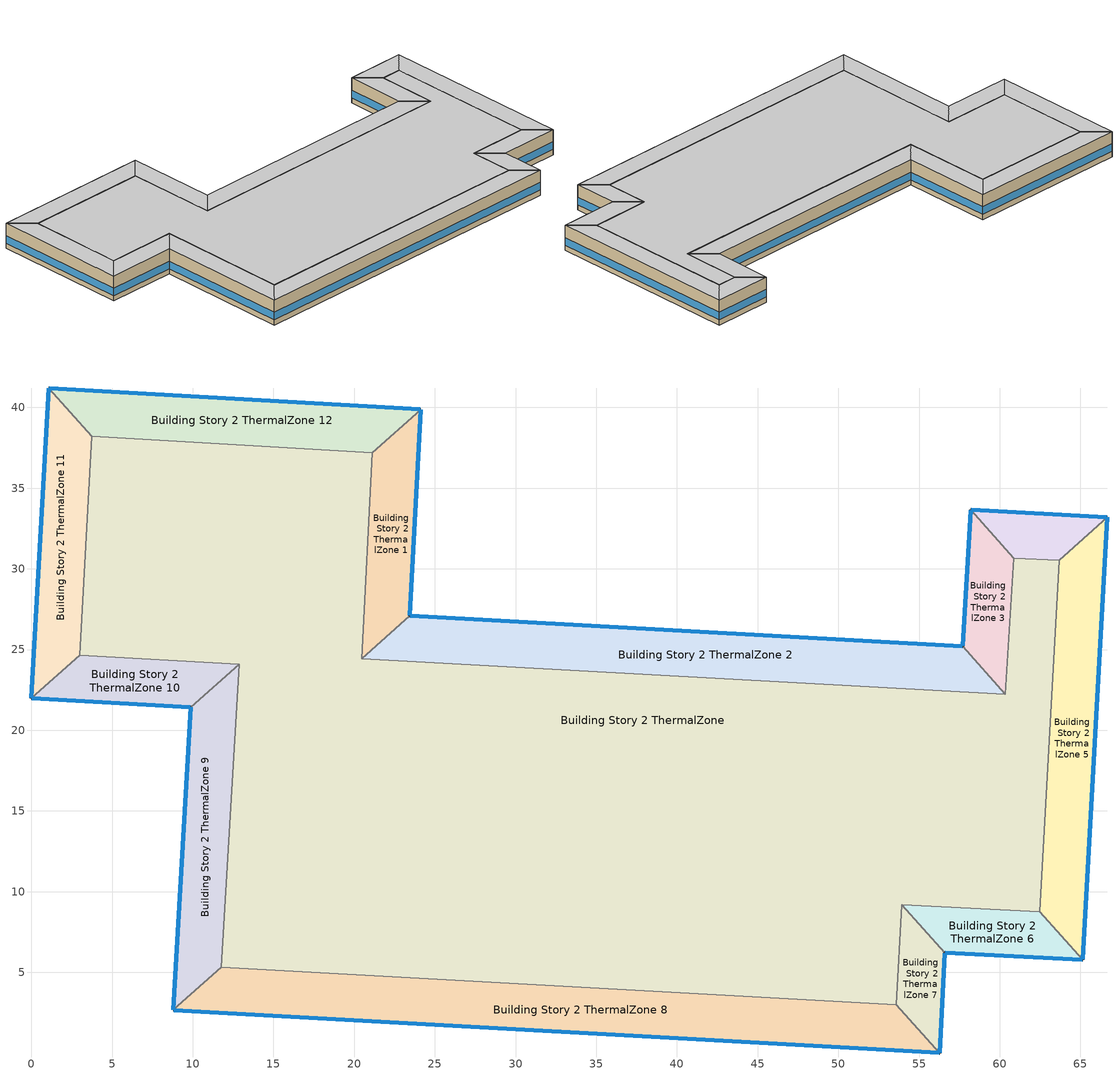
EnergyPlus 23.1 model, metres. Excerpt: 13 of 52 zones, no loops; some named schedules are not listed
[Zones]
Building Story 2 ThermalZone
 floor adiabatic (Typical Interior Ceiling): 21.14,37.2 20.47,24.43 60.35,22.23 60.86,30.67 63.68,30.53 62.47,8.75 53.93,9.19 53.6,2.98 11.78,5.33 12.87,24.1 2.98,24.65 3.75,38.22 z3.6
 wall adiabatic (Typical Interior Wall): 20.47,24.43 21.14,37.2 3.75,38.22 2.98,24.65 12.87,24.1 11.78,5.33 53.6,2.98 53.93,9.19 62.47,8.75 63.68,30.53 60.86,30.67 60.35,22.23 20.47,24.43 z3.6:7.2
 ceiling adiabatic (Typical Interior Ceiling): 3.75,38.22 2.98,24.65 12.87,24.1 11.78,5.33 53.6,2.98 53.93,9.19 62.47,8.75 63.68,30.53 60.86,30.67 60.35,22.23 20.47,24.43 21.14,37.2 z7.2
Building Story 2 ThermalZone 1
 floor adiabatic (Typical Interior Floor): 24.12,39.87 23.45,27.1 20.47,24.43 21.14,37.2 z3.6
 wall outside (Typical Insulated Steel Framed Exterior Wall R-12.99): 23.45,27.1 24.12,39.87 z3.6:7.2
 wall adiabatic (Typical Interior Wall): 24.12,39.87 21.14,37.2 20.47,24.43 23.45,27.1 z3.6:7.2
 window (U 0.55 SHGC 0.25): 23.45,27.12 24.11,39.85 z4.36:5.45
 ceiling adiabatic (Typical Interior Ceiling): 21.14,37.2 20.47,24.43 23.45,27.1 24.12,39.87 z7.2
Building Story 2 ThermalZone 10
 floor adiabatic (Typical Interior Floor): 9.88,21.43 0,21.99 2.98,24.65 12.87,24.1 z3.6
 wall outside (Typical Insulated Steel Framed Exterior Wall R-12.99): 0,21.99 9.88,21.43 z3.6:7.2
 wall adiabatic (Typical Interior Wall): 9.88,21.43 12.87,24.1 2.98,24.65 0,21.99 z3.6:7.2
 window (U 0.55 SHGC 0.25): 0.03,21.99 9.86,21.44 z4.36:5.45
 ceiling adiabatic (Typical Interior Ceiling): 12.87,24.1 2.98,24.65 0,21.99 9.88,21.43 z7.2
Building Story 2 ThermalZone 11
 floor adiabatic (Typical Interior Floor): 0,21.99 1.09,41.2 3.75,38.22 2.98,24.65 z3.6
 wall outside (Typical Insulated Steel Framed Exterior Wall R-12.99): 1.09,41.2 0,21.99 z3.6:7.2
 wall adiabatic (Typical Interior Wall): 0,21.99 2.98,24.65 3.75,38.22 1.09,41.2 z3.6:7.2
 window (U 0.55 SHGC 0.25): 1.09,41.18 0,22.02 z4.36:5.44
 ceiling adiabatic (Typical Interior Ceiling): 2.98,24.65 3.75,38.22 1.09,41.2 0,21.99 z7.2
Building Story 2 ThermalZone 12
 floor adiabatic (Typical Interior Floor): 1.09,41.2 24.12,39.87 21.14,37.2 3.75,38.22 z3.6
 wall outside (Typical Insulated Steel Framed Exterior Wall R-12.99): 24.12,39.87 1.09,41.2 z3.6:7.2
 wall adiabatic (Typical Interior Wall): 1.09,41.2 3.75,38.22 21.14,37.2 24.12,39.87 z3.6:7.2
 window (U 0.55 SHGC 0.25): 24.09,39.87 1.11,41.2 z4.36:5.44
 ceiling adiabatic (Typical Interior Ceiling): 3.75,38.22 21.14,37.2 24.12,39.87 1.09,41.2 z7.2
Building Story 2 ThermalZone 2
 floor adiabatic (Typical Interior Floor): 23.45,27.1 57.69,25.21 60.35,22.23 20.47,24.43 z3.6
 wall outside (Typical Insulated Steel Framed Exterior Wall R-12.99): 57.69,25.21 23.45,27.1 z3.6:7.2
 wall adiabatic (Typical Interior Wall): 23.45,27.1 20.47,24.43 60.35,22.23 57.69,25.21 z3.6:7.2
 window (U 0.55 SHGC 0.25): 57.67,25.21 23.47,27.1 z4.36:5.44
 ceiling adiabatic (Typical Interior Ceiling): 20.47,24.43 60.35,22.23 57.69,25.21 23.45,27.1 z7.2
Building Story 2 ThermalZone 3
 floor adiabatic (Typical Interior Floor): 57.69,25.21 58.19,33.65 60.86,30.67 60.35,22.23 z3.6
 wall outside (Typical Insulated Steel Framed Exterior Wall R-12.99): 58.19,33.65 57.69,25.21 z3.6:7.2
 wall adiabatic (Typical Interior Wall): 57.69,25.21 60.35,22.23 60.86,30.67 58.19,33.65 z3.6:7.2
 window (U 0.55 SHGC 0.25): 58.19,33.63 57.69,25.24 z4.36:5.45
 ceiling adiabatic (Typical Interior Ceiling): 60.35,22.23 60.86,30.67 58.19,33.65 57.69,25.21 z7.2
Building Story 2 ThermalZone 4
 floor adiabatic (Typical Interior Floor): 58.19,33.65 66.65,33.21 63.68,30.53 60.86,30.67 z3.6
 wall outside (Typical Insulated Steel Framed Exterior Wall R-12.99): 66.65,33.21 58.19,33.65 z3.6:7.2
 wall adiabatic (Typical Interior Wall): 58.19,33.65 60.86,30.67 63.68,30.53 66.65,33.21 z3.6:7.2
 window (U 0.55 SHGC 0.25): 66.63,33.21 58.22,33.65 z4.36:5.45
 ceiling adiabatic (Typical Interior Ceiling): 60.86,30.67 63.68,30.53 66.65,33.21 58.19,33.65 z7.2
Building Story 2 ThermalZone 5
 floor adiabatic (Typical Interior Floor): 66.65,33.21 65.14,5.78 62.47,8.75 63.68,30.53 z3.6
 wall outside (Typical Insulated Steel Framed Exterior Wall R-12.99): 65.14,5.78 66.65,33.21 z3.6:7.2
 wall adiabatic (Typical Interior Wall): 66.65,33.21 63.68,30.53 62.47,8.75 65.14,5.78 z3.6:7.2
 window (U 0.55 SHGC 0.25): 65.15,5.8 66.65,33.18 z4.36:5.44
 ceiling adiabatic (Typical Interior Ceiling): 63.68,30.53 62.47,8.75 65.14,5.78 66.65,33.21 z7.2
Building Story 2 ThermalZone 6
 floor adiabatic (Typical Interior Floor): 65.14,5.78 56.6,6.22 53.93,9.19 62.47,8.75 z3.6
 wall outside (Typical Insulated Steel Framed Exterior Wall R-12.99): 56.6,6.22 65.14,5.78 z3.6:7.2
 wall adiabatic (Typical Interior Wall): 65.14,5.78 62.47,8.75 53.93,9.19 56.6,6.22 z3.6:7.2
 window (U 0.55 SHGC 0.25): 56.63,6.22 65.12,5.78 z4.36:5.45
 ceiling adiabatic (Typical Interior Ceiling): 62.47,8.75 53.93,9.19 56.6,6.22 65.14,5.78 z7.2
Building Story 2 ThermalZone 7
 floor adiabatic (Typical Interior Floor): 56.6,6.22 56.27,0 53.6,2.98 53.93,9.19 z3.6
 wall outside (Typical Insulated Steel Framed Exterior Wall R-12.99): 56.27,0 56.6,6.22 z3.6:7.2
 wall adiabatic (Typical Interior Wall): 56.6,6.22 53.93,9.19 53.6,2.98 56.27,0 z3.6:7.2
 window (U 0.55 SHGC 0.25): 56.27,0.03 56.6,6.19 z4.36:5.45
 ceiling adiabatic (Typical Interior Ceiling): 53.93,9.19 53.6,2.98 56.27,0 56.6,6.22 z7.2
Building Story 2 ThermalZone 8
 floor adiabatic (Typical Interior Floor): 56.27,0 8.79,2.67 11.78,5.33 53.6,2.98 z3.6
 wall outside (Typical Insulated Steel Framed Exterior Wall R-12.99): 8.79,2.67 56.27,0 z3.6:7.2
 wall adiabatic (Typical Interior Wall): 56.27,0 53.6,2.98 11.78,5.33 8.79,2.67 z3.6:7.2
 window (U 0.55 SHGC 0.25): 8.82,2.66 56.24,0 z4.36:5.44
 ceiling adiabatic (Typical Interior Ceiling): 53.6,2.98 11.78,5.33 8.79,2.67 56.27,0 z7.2
Building Story 2 ThermalZone 9
 floor adiabatic (Typical Interior Floor): 8.79,2.67 9.88,21.43 12.87,24.1 11.78,5.33 z3.6
 wall outside (Typical Insulated Steel Framed Exterior Wall R-12.99): 9.88,21.43 8.79,2.67 z3.6:7.2
 wall adiabatic (Typical Interior Wall): 8.79,2.67 11.78,5.33 12.87,24.1 9.88,21.43 z3.6:7.2
 window (U 0.55 SHGC 0.25): 9.88,21.41 8.79,2.69 z4.36:5.44
 ceiling adiabatic (Typical Interior Ceiling): 11.78,5.33 12.87,24.1 9.88,21.43 8.79,2.67 z7.2
[Building]
bld_9: Terrain=City
[Site:Location]
Jack Northrop Fld H_CA_USA: Latitude {deg}=41.3151; Longitude {deg}=-105.581; Time Zone {hr}=-8; Elevation {m}=21
[Site:GroundTemperature:FCfactorMethod]
18.8, 14.3, 13.6, 13.2, 13.3, 12.6, 15.3, 15.6, 17.7, 19.4, 19.7, 18.5
[Site:WaterMainsTemperature]
Calculation Method=Correlation; Annual Average Outdoor Air Temperature {C}=8.96667; Maximum Difference In Monthly Average Outdoor Air Temperatures {deltaC}=26.2
[SizingPeriod:DesignDay] Day of Month=21; Dry-Bulb Temperature Range Modifier Type=DefaultMultipliers; Humidity Condition Type=Wetbulb; Barometric Pressure {Pa}=98769; Rain Indicator=No; Snow Indicator=No; Daylight Saving Time Indicator=No; Begin Environment Reset Mode=FullResetAtBeginEnvironment
Name | Month | Day Type | Maximum Dry-Bulb Temperature {C} | Daily Dry-Bulb Temperature Range {deltaC} | Wetbulb or DewPoint at Maximum Dry-Bulb {C} | Wind Speed {m/s} | Wind Direction {deg} | Solar Model Indicator | ASHRAE Clear Sky Optical Depth for Beam Irradiance (taub) | ASHRAE Clear Sky Optical Depth for Diffuse Irradiance (taud) | Sky Clearness
Buffalo Niagara Intl Ap Ann Clg .4% Condns DB=>MWB 1 | 7 | SummerDesignDay | 30.3 | 9.3 | 21.8 | 5.7 | 240 | ASHRAETau | 0.462 | 2.001
Buffalo Niagara Intl Ap Ann Clg .4% Condns WB=>MDB 1 | 7 | SummerDesignDay | 27.8 | 9.3 | 23.8 | 5.7 | 240 | ASHRAETau | 0.462 | 2.001
Buffalo Niagara Intl Ap Ann Htg 99.6% Condns DB 1 | 1 | WinterDesignDay | -16.3 | 0 | -16.3 | 5.1 | 270 | ASHRAEClearSky |  |  | 0
[Material] Thermal Absorptance=0.9; Solar Absorptance=0.7
Name | Roughness | Thickness {m} | Conductivity {W/m-K} | Density {kg/m3} | Specific Heat {J/kg-K} | Visible Absorptance
100mm Normalweight concrete floor | MediumRough | 0.1016 | 2.31045 | 2322 | 832.557 | 0.7
25mm Stucco | Smooth | 0.0254 | 0.72 | 1856 | 840 | 0.7
5/8 in. Gypsum Board | MediumSmooth | 0.0159 | 0.16 | 800 | 1090 | 0.7
G01 13mm gypsum board | Smooth | 0.0127 | 0.160031 | 800.001 | 1090.73 | 0.5
Std Wood 6inch 1; Std Wood 6inch 2 | MediumSmooth | 0.15 | 0.12 | 540 | 1210 | 0.7
[Material:NoMass] Roughness=Smooth; Thermal Absorptance=0.9; Solar Absorptance=0.7
Name | Thermal Resistance {m2-K/W} | Visible Absorptance
CP02 CARPET PAD | 0.21648 | 0.8
Typical Insulation R-10.81 | 1.90342 | 0.7
[WindowMaterial:Gas]
Gap_1_W_0_0032: Gas Type=Air; Thickness {m}=0.0032
[WindowMaterial:Glazing] Optical Data Type=SpectralAverage; Infrared Transmittance at Normal Incidence=0; Back Side Infrared Hemispherical Emissivity=0.84; Conductivity {W/m-K}=1; Dirt Correction Factor for Solar and Visible Transmittance=1; Solar Diffusing=No
Name | Thickness {m} | Solar Transmittance at Normal Incidence | Front Side Solar Reflectance at Normal Incidence | Back Side Solar Reflectance at Normal Incidence | Visible Transmittance at Normal Incidence | Front Side Visible Reflectance at Normal Incidence | Back Side Visible Reflectance at Normal Incidence | Front Side Infrared Hemispherical Emissivity
Glass_2022F_LayerAvg | 0.0039 | 0.355897 | 0.394095 | 0.265645 | 0.677694 | 0.042734 | 0.05547 | 0.046
Glass_2175_LayerAvg | 0.0086 | 0.167758 | 0.217606 | 0.437978 | 0.416044 | 0.078729 | 0.10654 | 0.84
[Construction]
InteriorFurnishings 1: Std Wood 6inch 1
InteriorFurnishings 2: Std Wood 6inch 2
Typical Insulated Steel Framed Exterior Wall R-12.99: 25mm Stucco, 5/8 in. Gypsum Board, Typical Insulation R-10.81, 5/8 in. Gypsum Board
Typical Interior Ceiling: CP02 CARPET PAD, 100mm Normalweight concrete floor
Typical Interior Floor: 100mm Normalweight concrete floor, CP02 CARPET PAD
Typical Interior Wall: G01 13mm gypsum board, G01 13mm gypsum board
U 0.55 SHGC 0.25: Glass_2175_LayerAvg, Gap_1_W_0_0032, Glass_2022F_LayerAvg
[Zone] Multiplier=1; Part of Total Floor Area=Yes
Building Story 2 ThermalZone; Building Story 2 ThermalZone 1; Building Story 2 ThermalZone 10; Building Story 2 ThermalZone 11; Building Story 2 ThermalZone 12; Building Story 2 ThermalZone 2; Building Story 2 ThermalZone 3; Building Story 2 ThermalZone 4; Building Story 2 ThermalZone 5; Building Story 2 ThermalZone 6; Building Story 2 ThermalZone 7; Building Story 2 ThermalZone 8; Building Story 2 ThermalZone 9
[Space] Space Type=Story Mid Blended Space Type
Name | Zone
Building Story 2 Space | Building Story 2 ThermalZone
Building Story 2 Space 1 | Building Story 2 ThermalZone 1
Building Story 2 Space 10 | Building Story 2 ThermalZone 10
Building Story 2 Space 11 | Building Story 2 ThermalZone 11
Building Story 2 Space 12 | Building Story 2 ThermalZone 12
Building Story 2 Space 2 | Building Story 2 ThermalZone 2
Building Story 2 Space 3 | Building Story 2 ThermalZone 3
Building Story 2 Space 4 | Building Story 2 ThermalZone 4
Building Story 2 Space 5 | Building Story 2 ThermalZone 5
Building Story 2 Space 6 | Building Story 2 ThermalZone 6
Building Story 2 Space 7 | Building Story 2 ThermalZone 7
Building Story 2 Space 8 | Building Story 2 ThermalZone 8
Building Story 2 Space 9 | Building Story 2 ThermalZone 9
[SpaceList]
Story Mid Blended Space Type: Building Story 2 Space, Building Story 2 Space 1, Building Story 2 Space 2, Building Story 2 Space 3, Building Story 2 Space 5, Building Story 2 Space 9, Building Story 2 Space 4, Building Story 2 Space 6, Building Story 2 Space 10, Building Story 2 Space 11, Building Story 2 Space 12, Building Story 2 Space 8, Building Story 2 Space 7
[InternalMass]
Name | Construction | Zone or ZoneList | Space or SpaceList | Surface Area {m2}
Building Story 2 Space SecondarySchool Classroom A  - Story Mid Mass; Building Story 2 Space SecondarySchool Classroom C  - Story Mid Mass | InteriorFurnishings 1 | Building Story 2 ThermalZone | Building Story 2 Space | 497.648
Building Story 2 Space 1 SecondarySchool Classroom A  - Story Mid Mass; Building Story 2 Space 1 SecondarySchool Classroom C  - Story Mid Mass | InteriorFurnishings 1 | Building Story 2 ThermalZone 1 | Building Story 2 Space 1 | 15.1865
Building Story 2 Space 2 SecondarySchool Classroom A  - Story Mid Mass; Building Story 2 Space 2 SecondarySchool Classroom C  - Story Mid Mass | InteriorFurnishings 1 | Building Story 2 ThermalZone 2 | Building Story 2 Space 2 | 44.055
Building Story 2 Space 3 SecondarySchool Classroom A  - Story Mid Mass; Building Story 2 Space 3 SecondarySchool Classroom C  - Story Mid Mass | InteriorFurnishings 1 | Building Story 2 ThermalZone 3 | Building Story 2 Space 3 | 10.0497
Building Story 2 Space 5 SecondarySchool Classroom A  - Story Mid Mass; Building Story 2 Space 5 SecondarySchool Classroom C  - Story Mid Mass | InteriorFurnishings 1 | Building Story 2 ThermalZone 5 | Building Story 2 Space 5 | 29.2001
Building Story 2 Space 9 SecondarySchool Classroom A  - Story Mid Mass; Building Story 2 Space 9 SecondarySchool Classroom C  - Story Mid Mass | InteriorFurnishings 1 | Building Story 2 ThermalZone 9 | Building Story 2 Space 9 | 22.2522
Building Story 2 Space 4 SecondarySchool Classroom A  - Story Mid Mass; Building Story 2 Space 4 SecondarySchool Classroom C  - Story Mid Mass | InteriorFurnishings 1 | Building Story 2 ThermalZone 4 | Building Story 2 Space 4 | 6.69326
Building Story 2 Space 6 SecondarySchool Classroom A  - Story Mid Mass; Building Story 2 Space 6 SecondarySchool Classroom C  - Story Mid Mass | InteriorFurnishings 1 | Building Story 2 ThermalZone 6 | Building Story 2 Space 6 | 10.1455
Building Story 2 Space 10 SecondarySchool Classroom A  - Story Mid Mass; Building Story 2 Space 10 SecondarySchool Classroom C  - Story Mid Mass | InteriorFurnishings 1 | Building Story 2 ThermalZone 10 | Building Story 2 Space 10 | 11.7193
Building Story 2 Space 11 SecondarySchool Classroom A  - Story Mid Mass; Building Story 2 Space 11 SecondarySchool Classroom C  - Story Mid Mass | InteriorFurnishings 1 | Building Story 2 ThermalZone 11 | Building Story 2 Space 11 | 19.4378
Building Story 2 Space 12 SecondarySchool Classroom A  - Story Mid Mass; Building Story 2 Space 12 SecondarySchool Classroom C  - Story Mid Mass | InteriorFurnishings 1 | Building Story 2 ThermalZone 12 | Building Story 2 Space 12 | 24.0023
Building Story 2 Space 8 SecondarySchool Classroom A  - Story Mid Mass; Building Story 2 Space 8 SecondarySchool Classroom C  - Story Mid Mass | InteriorFurnishings 1 | Building Story 2 ThermalZone 8 | Building Story 2 Space 8 | 52.9238
Building Story 2 Space 7 SecondarySchool Classroom A  - Story Mid Mass; Building Story 2 Space 7 SecondarySchool Classroom C  - Story Mid Mass | InteriorFurnishings 1 | Building Story 2 ThermalZone 7 | Building Story 2 Space 7 | 7.37083
Building Story 2 Space SecondarySchool Classroom A end_a - Story Mid Mass; Building Story 2 Space SecondarySchool Classroom C end_a - Story Mid Mass | InteriorFurnishings 1 | Building Story 2 ThermalZone | Building Story 2 Space | 61.4463
Building Story 2 Space 1 SecondarySchool Classroom A end_a - Story Mid Mass; Building Story 2 Space 1 SecondarySchool Classroom C end_a - Story Mid Mass | InteriorFurnishings 1 | Building Story 2 ThermalZone 1 | Building Story 2 Space 1 | 1.87513
Building Story 2 Space 2 SecondarySchool Classroom A end_a - Story Mid Mass; Building Story 2 Space 2 SecondarySchool Classroom C end_a - Story Mid Mass | InteriorFurnishings 1 | Building Story 2 ThermalZone 2 | Building Story 2 Space 2 | 5.43962
Building Story 2 Space 3 SecondarySchool Classroom A end_a - Story Mid Mass; Building Story 2 Space 3 SecondarySchool Classroom C end_a - Story Mid Mass | InteriorFurnishings 1 | Building Story 2 ThermalZone 3 | Building Story 2 Space 3 | 1.24087
Building Story 2 Space 5 SecondarySchool Classroom A end_a - Story Mid Mass; Building Story 2 Space 5 SecondarySchool Classroom C end_a - Story Mid Mass | InteriorFurnishings 1 | Building Story 2 ThermalZone 5 | Building Story 2 Space 5 | 3.60543
Building Story 2 Space 9 SecondarySchool Classroom A end_a - Story Mid Mass; Building Story 2 Space 9 SecondarySchool Classroom C end_a - Story Mid Mass | InteriorFurnishings 1 | Building Story 2 ThermalZone 9 | Building Story 2 Space 9 | 2.74756
Building Story 2 Space 4 SecondarySchool Classroom A end_a - Story Mid Mass; Building Story 2 Space 4 SecondarySchool Classroom C end_a - Story Mid Mass | InteriorFurnishings 1 | Building Story 2 ThermalZone 4 | Building Story 2 Space 4 | 0.82644
Building Story 2 Space 6 SecondarySchool Classroom A end_a - Story Mid Mass; Building Story 2 Space 6 SecondarySchool Classroom C end_a - Story Mid Mass | InteriorFurnishings 1 | Building Story 2 ThermalZone 6 | Building Story 2 Space 6 | 1.25271
Building Story 2 Space 10 SecondarySchool Classroom A end_a - Story Mid Mass; Building Story 2 Space 10 SecondarySchool Classroom C end_a - Story Mid Mass | InteriorFurnishings 1 | Building Story 2 ThermalZone 10 | Building Story 2 Space 10 | 1.44702
Building Story 2 Space 11 SecondarySchool Classroom A end_a - Story Mid Mass; Building Story 2 Space 11 SecondarySchool Classroom C end_a - Story Mid Mass | InteriorFurnishings 1 | Building Story 2 ThermalZone 11 | Building Story 2 Space 11 | 2.40005
Building Story 2 Space 12 SecondarySchool Classroom A end_a - Story Mid Mass; Building Story 2 Space 12 SecondarySchool Classroom C end_a - Story Mid Mass | InteriorFurnishings 1 | Building Story 2 ThermalZone 12 | Building Story 2 Space 12 | 2.96365
Building Story 2 Space 8 SecondarySchool Classroom A end_a - Story Mid Mass; Building Story 2 Space 8 SecondarySchool Classroom C end_a - Story Mid Mass | InteriorFurnishings 1 | Building Story 2 ThermalZone 8 | Building Story 2 Space 8 | 6.53469
Building Story 2 Space 7 SecondarySchool Classroom A end_a - Story Mid Mass; Building Story 2 Space 7 SecondarySchool Classroom C end_a - Story Mid Mass | InteriorFurnishings 1 | Building Story 2 ThermalZone 7 | Building Story 2 Space 7 | 0.910102
Building Story 2 Space SecondarySchool Corridor B  - Story Mid Mass | InteriorFurnishings 1 | Building Story 2 ThermalZone | Building Story 2 Space | 701.714
Building Story 2 Space 1 SecondarySchool Corridor B  - Story Mid Mass | InteriorFurnishings 1 | Building Story 2 ThermalZone 1 | Building Story 2 Space 1 | 21.4139
Building Story 2 Space 2 SecondarySchool Corridor B  - Story Mid Mass | InteriorFurnishings 1 | Building Story 2 ThermalZone 2 | Building Story 2 Space 2 | 62.1203
Building Story 2 Space 3 SecondarySchool Corridor B  - Story Mid Mass | InteriorFurnishings 1 | Building Story 2 ThermalZone 3 | Building Story 2 Space 3 | 14.1707
Building Story 2 Space 5 SecondarySchool Corridor B  - Story Mid Mass | InteriorFurnishings 1 | Building Story 2 ThermalZone 5 | Building Story 2 Space 5 | 41.1739
Building Story 2 Space 9 SecondarySchool Corridor B  - Story Mid Mass | InteriorFurnishings 1 | Building Story 2 ThermalZone 9 | Building Story 2 Space 9 | 31.377
Building Story 2 Space 4 SecondarySchool Corridor B  - Story Mid Mass | InteriorFurnishings 1 | Building Story 2 ThermalZone 4 | Building Story 2 Space 4 | 9.43791
Building Story 2 Space 6 SecondarySchool Corridor B  - Story Mid Mass | InteriorFurnishings 1 | Building Story 2 ThermalZone 6 | Building Story 2 Space 6 | 14.3058
Building Story 2 Space 10 SecondarySchool Corridor B  - Story Mid Mass | InteriorFurnishings 1 | Building Story 2 ThermalZone 10 | Building Story 2 Space 10 | 16.5249
Building Story 2 Space 11 SecondarySchool Corridor B  - Story Mid Mass | InteriorFurnishings 1 | Building Story 2 ThermalZone 11 | Building Story 2 Space 11 | 27.4084
Building Story 2 Space 12 SecondarySchool Corridor B  - Story Mid Mass | InteriorFurnishings 1 | Building Story 2 ThermalZone 12 | Building Story 2 Space 12 | 33.8448
Building Story 2 Space 8 SecondarySchool Corridor B  - Story Mid Mass | InteriorFurnishings 1 | Building Story 2 ThermalZone 8 | Building Story 2 Space 8 | 74.6259
Building Story 2 Space 7 SecondarySchool Corridor B  - Story Mid Mass | InteriorFurnishings 1 | Building Story 2 ThermalZone 7 | Building Story 2 Space 7 | 10.3933
Building Story 2 Space SecondarySchool Corridor B end_a - Story Mid Mass | InteriorFurnishings 1 | Building Story 2 ThermalZone | Building Story 2 Space | 86.6431
Building Story 2 Space 1 SecondarySchool Corridor B end_a - Story Mid Mass | InteriorFurnishings 1 | Building Story 2 ThermalZone 1 | Building Story 2 Space 1 | 2.64405
Building Story 2 Space 2 SecondarySchool Corridor B end_a - Story Mid Mass | InteriorFurnishings 1 | Building Story 2 ThermalZone 2 | Building Story 2 Space 2 | 7.67021
Building Story 2 Space 3 SecondarySchool Corridor B end_a - Story Mid Mass | InteriorFurnishings 1 | Building Story 2 ThermalZone 3 | Building Story 2 Space 3 | 1.74971
Building Story 2 Space 5 SecondarySchool Corridor B end_a - Story Mid Mass | InteriorFurnishings 1 | Building Story 2 ThermalZone 5 | Building Story 2 Space 5 | 5.08389
Building Story 2 Space 9 SecondarySchool Corridor B end_a - Story Mid Mass | InteriorFurnishings 1 | Building Story 2 ThermalZone 9 | Building Story 2 Space 9 | 3.87423
Building Story 2 Space 4 SecondarySchool Corridor B end_a - Story Mid Mass | InteriorFurnishings 1 | Building Story 2 ThermalZone 4 | Building Story 2 Space 4 | 1.16533
Building Story 2 Space 6 SecondarySchool Corridor B end_a - Story Mid Mass | InteriorFurnishings 1 | Building Story 2 ThermalZone 6 | Building Story 2 Space 6 | 1.76639
Building Story 2 Space 10 SecondarySchool Corridor B end_a - Story Mid Mass | InteriorFurnishings 1 | Building Story 2 ThermalZone 10 | Building Story 2 Space 10 | 2.04039
Building Story 2 Space 11 SecondarySchool Corridor B end_a - Story Mid Mass | InteriorFurnishings 1 | Building Story 2 ThermalZone 11 | Building Story 2 Space 11 | 3.38422
Building Story 2 Space 12 SecondarySchool Corridor B end_a - Story Mid Mass | InteriorFurnishings 1 | Building Story 2 ThermalZone 12 | Building Story 2 Space 12 | 4.17894
Building Story 2 Space 8 SecondarySchool Corridor B end_a - Story Mid Mass | InteriorFurnishings 1 | Building Story 2 ThermalZone 8 | Building Story 2 Space 8 | 9.21432
Building Story 2 Space 7 SecondarySchool Corridor B end_a - Story Mid Mass | InteriorFurnishings 1 | Building Story 2 ThermalZone 7 | Building Story 2 Space 7 | 1.2833
Building Story 2 Space SecondarySchool Gym A  - Story Mid Mass; Building Story 2 Space SecondarySchool Gym C  - Story Mid Mass | InteriorFurnishings 1 | Building Story 2 ThermalZone | Building Story 2 Space | 34.417
Building Story 2 Space 1 SecondarySchool Gym A  - Story Mid Mass; Building Story 2 Space 1 SecondarySchool Gym C  - Story Mid Mass | InteriorFurnishings 1 | Building Story 2 ThermalZone 1 | Building Story 2 Space 1 | 1.05029
Building Story 2 Space 2 SecondarySchool Gym A  - Story Mid Mass; Building Story 2 Space 2 SecondarySchool Gym C  - Story Mid Mass | InteriorFurnishings 1 | Building Story 2 ThermalZone 2 | Building Story 2 Space 2 | 3.04681
Building Story 2 Space 3 SecondarySchool Gym A  - Story Mid Mass; Building Story 2 Space 3 SecondarySchool Gym C  - Story Mid Mass | InteriorFurnishings 1 | Building Story 2 ThermalZone 3 | Building Story 2 Space 3 | 0.69503
Building Story 2 Space 5 SecondarySchool Gym A  - Story Mid Mass; Building Story 2 Space 5 SecondarySchool Gym C  - Story Mid Mass | InteriorFurnishings 1 | Building Story 2 ThermalZone 5 | Building Story 2 Space 5 | 2.01946
Building Story 2 Space 9 SecondarySchool Gym A  - Story Mid Mass; Building Story 2 Space 9 SecondarySchool Gym C  - Story Mid Mass | InteriorFurnishings 1 | Building Story 2 ThermalZone 9 | Building Story 2 Space 9 | 1.53895
Building Story 2 Space 4 SecondarySchool Gym A  - Story Mid Mass; Building Story 2 Space 4 SecondarySchool Gym C  - Story Mid Mass | InteriorFurnishings 1 | Building Story 2 ThermalZone 4 | Building Story 2 Space 4 | 0.462901
Building Story 2 Space 6 SecondarySchool Gym A  - Story Mid Mass; Building Story 2 Space 6 SecondarySchool Gym C  - Story Mid Mass | InteriorFurnishings 1 | Building Story 2 ThermalZone 6 | Building Story 2 Space 6 | 0.701659
Building Story 2 Space 10 SecondarySchool Gym A  - Story Mid Mass; Building Story 2 Space 10 SecondarySchool Gym C  - Story Mid Mass | InteriorFurnishings 1 | Building Story 2 ThermalZone 10 | Building Story 2 Space 10 | 0.810496
Building Story 2 Space 11 SecondarySchool Gym A  - Story Mid Mass; Building Story 2 Space 11 SecondarySchool Gym C  - Story Mid Mass | InteriorFurnishings 1 | Building Story 2 ThermalZone 11 | Building Story 2 Space 11 | 1.3443
Building Story 2 Space 12 SecondarySchool Gym A  - Story Mid Mass; Building Story 2 Space 12 SecondarySchool Gym C  - Story Mid Mass | InteriorFurnishings 1 | Building Story 2 ThermalZone 12 | Building Story 2 Space 12 | 1.65999
Building Story 2 Space 8 SecondarySchool Gym A  - Story Mid Mass; Building Story 2 Space 8 SecondarySchool Gym C  - Story Mid Mass | InteriorFurnishings 1 | Building Story 2 ThermalZone 8 | Building Story 2 Space 8 | 3.66018
Building Story 2 Space 7 SecondarySchool Gym A  - Story Mid Mass; Building Story 2 Space 7 SecondarySchool Gym C  - Story Mid Mass | InteriorFurnishings 1 | Building Story 2 ThermalZone 7 | Building Story 2 Space 7 | 0.509762
Building Story 2 Space SecondarySchool Gym A end_b - Story Mid Mass; Building Story 2 Space SecondarySchool Gym C end_b - Story Mid Mass | InteriorFurnishings 1 | Building Story 2 ThermalZone | Building Story 2 Space | 27.7145
Building Story 2 Space 1 SecondarySchool Gym A end_b - Story Mid Mass; Building Story 2 Space 1 SecondarySchool Gym C end_b - Story Mid Mass | InteriorFurnishings 1 | Building Story 2 ThermalZone 1 | Building Story 2 Space 1 | 0.845751
Building Story 2 Space 2 SecondarySchool Gym A end_b - Story Mid Mass; Building Story 2 Space 2 SecondarySchool Gym C end_b - Story Mid Mass | InteriorFurnishings 1 | Building Story 2 ThermalZone 2 | Building Story 2 Space 2 | 2.45347
Building Story 2 Space 3 SecondarySchool Gym A end_b - Story Mid Mass; Building Story 2 Space 3 SecondarySchool Gym C end_b - Story Mid Mass | InteriorFurnishings 1 | Building Story 2 ThermalZone 3 | Building Story 2 Space 3 | 0.559679
Building Story 2 Space 5 SecondarySchool Gym A end_b - Story Mid Mass; Building Story 2 Space 5 SecondarySchool Gym C end_b - Story Mid Mass | InteriorFurnishings 1 | Building Story 2 ThermalZone 5 | Building Story 2 Space 5 | 1.62618
Building Story 2 Space 9 SecondarySchool Gym A end_b - Story Mid Mass; Building Story 2 Space 9 SecondarySchool Gym C end_b - Story Mid Mass | InteriorFurnishings 1 | Building Story 2 ThermalZone 9 | Building Story 2 Space 9 | 1.23925
Building Story 2 Space 4 SecondarySchool Gym A end_b - Story Mid Mass; Building Story 2 Space 4 SecondarySchool Gym C end_b - Story Mid Mass | InteriorFurnishings 1 | Building Story 2 ThermalZone 4 | Building Story 2 Space 4 | 0.372755
Building Story 2 Space 6 SecondarySchool Gym A end_b - Story Mid Mass; Building Story 2 Space 6 SecondarySchool Gym C end_b - Story Mid Mass | InteriorFurnishings 1 | Building Story 2 ThermalZone 6 | Building Story 2 Space 6 | 0.565016
Building Story 2 Space 10 SecondarySchool Gym A end_b - Story Mid Mass; Building Story 2 Space 10 SecondarySchool Gym C end_b - Story Mid Mass | InteriorFurnishings 1 | Building Story 2 ThermalZone 10 | Building Story 2 Space 10 | 0.652659
Building Story 2 Space 11 SecondarySchool Gym A end_b - Story Mid Mass; Building Story 2 Space 11 SecondarySchool Gym C end_b - Story Mid Mass | InteriorFurnishings 1 | Building Story 2 ThermalZone 11 | Building Story 2 Space 11 | 1.08251
Building Story 2 Space 12 SecondarySchool Gym A end_b - Story Mid Mass; Building Story 2 Space 12 SecondarySchool Gym C end_b - Story Mid Mass | InteriorFurnishings 1 | Building Story 2 ThermalZone 12 | Building Story 2 Space 12 | 1.33672
Building Story 2 Space 8 SecondarySchool Gym A end_b - Story Mid Mass; Building Story 2 Space 8 SecondarySchool Gym C end_b - Story Mid Mass | InteriorFurnishings 1 | Building Story 2 ThermalZone 8 | Building Story 2 Space 8 | 2.94738
Building Story 2 Space 7 SecondarySchool Gym A end_b - Story Mid Mass; Building Story 2 Space 7 SecondarySchool Gym C end_b - Story Mid Mass | InteriorFurnishings 1 | Building Story 2 ThermalZone 7 | Building Story 2 Space 7 | 0.410489
Building Story 2 Space SecondarySchool Gym B  - Story Mid Mass | InteriorFurnishings 1 | Building Story 2 ThermalZone | Building Story 2 Space | 191.376
Building Story 2 Space 1 SecondarySchool Gym B  - Story Mid Mass | InteriorFurnishings 1 | Building Story 2 ThermalZone 1 | Building Story 2 Space 1 | 5.84011
Building Story 2 Space 2 SecondarySchool Gym B  - Story Mid Mass | InteriorFurnishings 1 | Building Story 2 ThermalZone 2 | Building Story 2 Space 2 | 16.9418
Building Story 2 Space 3 SecondarySchool Gym B  - Story Mid Mass | InteriorFurnishings 1 | Building Story 2 ThermalZone 3 | Building Story 2 Space 3 | 3.86471
Building Story 2 Space 5 SecondarySchool Gym B  - Story Mid Mass | InteriorFurnishings 1 | Building Story 2 ThermalZone 5 | Building Story 2 Space 5 | 11.2292
Building Story 2 Space 9 SecondarySchool Gym B  - Story Mid Mass | InteriorFurnishings 1 | Building Story 2 ThermalZone 9 | Building Story 2 Space 9 | 8.55732
Building Story 2 Space 4 SecondarySchool Gym B  - Story Mid Mass | InteriorFurnishings 1 | Building Story 2 ThermalZone 4 | Building Story 2 Space 4 | 2.57396
Building Story 2 Space 6 SecondarySchool Gym B  - Story Mid Mass | InteriorFurnishings 1 | Building Story 2 ThermalZone 6 | Building Story 2 Space 6 | 3.90157
Building Story 2 Space 10 SecondarySchool Gym B  - Story Mid Mass | InteriorFurnishings 1 | Building Story 2 ThermalZone 10 | Building Story 2 Space 10 | 4.50676
Building Story 2 Space 11 SecondarySchool Gym B  - Story Mid Mass | InteriorFurnishings 1 | Building Story 2 ThermalZone 11 | Building Story 2 Space 11 | 7.47498
Building Story 2 Space 12 SecondarySchool Gym B  - Story Mid Mass | InteriorFurnishings 1 | Building Story 2 ThermalZone 12 | Building Story 2 Space 12 | 9.23035
Building Story 2 Space 8 SecondarySchool Gym B  - Story Mid Mass | InteriorFurnishings 1 | Building Story 2 ThermalZone 8 | Building Story 2 Space 8 | 20.3524
Building Story 2 Space 7 SecondarySchool Gym B  - Story Mid Mass | InteriorFurnishings 1 | Building Story 2 ThermalZone 7 | Building Story 2 Space 7 | 2.83453
Building Story 2 Space SecondarySchool Gym B end_b - Story Mid Mass | InteriorFurnishings 1 | Building Story 2 ThermalZone | Building Story 2 Space | 154.107
Building Story 2 Space 1 SecondarySchool Gym B end_b - Story Mid Mass | InteriorFurnishings 1 | Building Story 2 ThermalZone 1 | Building Story 2 Space 1 | 4.7028
Building Story 2 Space 2 SecondarySchool Gym B end_b - Story Mid Mass | InteriorFurnishings 1 | Building Story 2 ThermalZone 2 | Building Story 2 Space 2 | 13.6425
Building Story 2 Space 3 SecondarySchool Gym B end_b - Story Mid Mass | InteriorFurnishings 1 | Building Story 2 ThermalZone 3 | Building Story 2 Space 3 | 3.11209
Building Story 2 Space 5 SecondarySchool Gym B end_b - Story Mid Mass | InteriorFurnishings 1 | Building Story 2 ThermalZone 5 | Building Story 2 Space 5 | 9.04239
Building Story 2 Space 9 SecondarySchool Gym B end_b - Story Mid Mass | InteriorFurnishings 1 | Building Story 2 ThermalZone 9 | Building Story 2 Space 9 | 6.89085
Building Story 2 Space 4 SecondarySchool Gym B end_b - Story Mid Mass | InteriorFurnishings 1 | Building Story 2 ThermalZone 4 | Building Story 2 Space 4 | 2.0727
Building Story 2 Space 6 SecondarySchool Gym B end_b - Story Mid Mass | InteriorFurnishings 1 | Building Story 2 ThermalZone 6 | Building Story 2 Space 6 | 3.14177
Building Story 2 Space 10 SecondarySchool Gym B end_b - Story Mid Mass | InteriorFurnishings 1 | Building Story 2 ThermalZone 10 | Building Story 2 Space 10 | 3.62911
Building Story 2 Space 11 SecondarySchool Gym B end_b - Story Mid Mass | InteriorFurnishings 1 | Building Story 2 ThermalZone 11 | Building Story 2 Space 11 | 6.01929
Building Story 2 Space 12 SecondarySchool Gym B end_b - Story Mid Mass | InteriorFurnishings 1 | Building Story 2 ThermalZone 12 | Building Story 2 Space 12 | 7.43281
Building Story 2 Space 8 SecondarySchool Gym B end_b - Story Mid Mass | InteriorFurnishings 1 | Building Story 2 ThermalZone 8 | Building Story 2 Space 8 | 16.3889
Building Story 2 Space 7 SecondarySchool Gym B end_b - Story Mid Mass | InteriorFurnishings 1 | Building Story 2 ThermalZone 7 | Building Story 2 Space 7 | 2.28253
Building Story 2 Space Mass | InteriorFurnishings 2 | Building Story 2 ThermalZone | Building Story 2 Space | 2376.29
Building Story 2 Space 1 Mass | InteriorFurnishings 2 | Building Story 2 ThermalZone 1 | Building Story 2 Space 1 | 72.5161
Building Story 2 Space 10 Mass | InteriorFurnishings 2 | Building Story 2 ThermalZone 10 | Building Story 2 Space 10 | 55.96
Building Story 2 Space 11 Mass | InteriorFurnishings 2 | Building Story 2 ThermalZone 11 | Building Story 2 Space 11 | 92.8161
Building Story 2 Space 12 Mass | InteriorFurnishings 2 | Building Story 2 ThermalZone 12 | Building Story 2 Space 12 | 114.612
Building Story 2 Space 2 Mass | InteriorFurnishings 2 | Building Story 2 ThermalZone 2 | Building Story 2 Space 2 | 210.365
Building Story 2 Space 3 Mass | InteriorFurnishings 2 | Building Story 2 ThermalZone 3 | Building Story 2 Space 3 | 47.9878
Building Story 2 Space 4 Mass | InteriorFurnishings 2 | Building Story 2 ThermalZone 4 | Building Story 2 Space 4 | 31.9606
Building Story 2 Space 5 Mass | InteriorFurnishings 2 | Building Story 2 ThermalZone 5 | Building Story 2 Space 5 | 139.432
Building Story 2 Space 6 Mass | InteriorFurnishings 2 | Building Story 2 ThermalZone 6 | Building Story 2 Space 6 | 48.4454
Building Story 2 Space 7 Mass | InteriorFurnishings 2 | Building Story 2 ThermalZone 7 | Building Story 2 Space 7 | 35.196
Building Story 2 Space 8 Mass | InteriorFurnishings 2 | Building Story 2 ThermalZone 8 | Building Story 2 Space 8 | 252.714
Building Story 2 Space 9 Mass | InteriorFurnishings 2 | Building Story 2 ThermalZone 9 | Building Story 2 Space 9 | 106.255
[Lights] Zone or ZoneList or Space or SpaceList=Story Mid Blended Space Type; Design Level Calculation Method=Watts/Area; Return Air Fraction=0; Fraction Radiant=0.37; Fraction Visible=0.2; Fraction Replaceable=1
Name | Schedule | Watts per Zone Floor Area {W/m2}
SecondarySchool Classroom Lights 1 | SchoolSecondary BLDG_LIGHT_CLASSROOM_SCH_2013 | 6.28069
SecondarySchool Corridor Lights 1 | SchoolSecondary BLDG_LIGHT_CORRIDOR_SCH_2013 | 2.35688
SecondarySchool Gym Lights 2 | SchoolSecondary BLDG_LIGHT_GYM_SCH_2013 | 1.53202
[People] Zone or ZoneList or Space or SpaceList=Story Mid Blended Space Type; Number of People Calculation Method=People/Area; Fraction Radiant=0.3; Activity Level Schedule=SchoolSecondary ACTIVITY_SCH; Enable ASHRAE 55 Comfort Warnings=Yes; Mean Radiant Temperature Calculation Type=ZoneAveraged; Work Efficiency Schedule=Work Efficiency Schedule; Clothing Insulation Schedule=Clothing Schedule; Air Velocity Schedule=Air Velocity Schedule; Thermal Comfort Model 1 Type=Fanger
Name | Number of People Schedule | People per Floor Area {person/m2}
SecondarySchool Classroom People 1 | SchoolSecondary BLDG_OCC_SCH | 0.177277
SecondarySchool Gym People 2 | SchoolSecondary BLDG_OCC_SCH_Gym | 0.0638343
[ElectricEquipment] Zone or ZoneList or Space or SpaceList=Story Mid Blended Space Type; Schedule=SchoolSecondary BLDG_EQUIP_SCH_2013; Design Level Calculation Method=Watts/Area; Fraction Latent=0; Fraction Radiant=0.5; Fraction Lost=0
Name | Watts per Zone Floor Area {W/m2}
SecondarySchool Classroom Elec Equip 1 | 4.70545
SecondarySchool Corridor Elec Equip 1 | 1.32128
SecondarySchool Gym Elec Equip 2 | 0.978793
[ZoneInfiltration:DesignFlowRate] Zone or ZoneList or Space or SpaceList=Story Mid Blended Space Type; Schedule=Always On Discrete; Design Flow Rate Calculation Method=Flow/ExteriorArea; Constant Term Coefficient=0; Temperature Term Coefficient=0; Velocity Term Coefficient=0.224; Velocity Squared Term Coefficient=0
Name | Flow Rate per Exterior Surface Area {m3/s-m2}
SecondarySchool Classroom A  - Story Mid Infiltration; SecondarySchool Classroom C  - Story Mid Infiltration | 0.000122027
SecondarySchool Classroom A end_a - Story Mid Infiltration; SecondarySchool Classroom C end_a - Story Mid Infiltration | 4.84725e-05
SecondarySchool Corridor B end_a - Story Mid Infiltration | 4.71038e-05
SecondarySchool Gym A  - Story Mid Infiltration; SecondarySchool Gym C  - Story Mid Infiltration | 1.87109e-05
SecondarySchool Gym A end_b - Story Mid Infiltration; SecondarySchool Gym C end_b - Story Mid Infiltration | 3.01342e-05
SecondarySchool Gym B end_b - Story Mid Infiltration | 8.37805e-05
[Daylighting:Controls] Lighting Control Type=Stepped; Minimum Input Power Fraction for Continuous or ContinuousOff Dimming Control=0.3; Minimum Light Output Fraction for Continuous or ContinuousOff Dimming Control=0.2; Number of Stepped Control Steps=3; Probability Lighting will be Reset When Needed in Manual Stepped Control=1; Glare Calculation Azimuth Angle of View Direction Clockwise from Zone y-Axis {deg}=-0; Maximum Allowable Discomfort Glare Index=22; Illuminance Setpoint at Reference Point 1 {lux}=215
Name | Zone or Space | Glare Calculation Daylighting Reference Point | Daylighting Reference Point 1 | Fraction of Lights Controlled by Reference Point 1 | Daylighting Reference Point 2 | Fraction of Lights Controlled by Reference Point 2 | Illuminance Setpoint at Reference Point 2 {lux}
Building Story 2 ThermalZone 1 DaylightingControls | Building Story 2 ThermalZone 1 | Building Story 2 Space 1 Daylt Sensor 1 | Building Story 2 Space 1 Daylt Sensor 1 | 0.639 | Building Story 2 Space 1 Daylt Sensor 2 | 0.31 | 215
Building Story 2 ThermalZone 10 DaylightingControls | Building Story 2 ThermalZone 10 | Building Story 2 Space 10 Daylt Sensor 1 | Building Story 2 Space 10 Daylt Sensor 1 | 0.637
Building Story 2 ThermalZone 11 DaylightingControls | Building Story 2 ThermalZone 11 | Building Story 2 Space 11 Daylt Sensor 1 | Building Story 2 Space 11 Daylt Sensor 1 | 0.692 | Building Story 2 Space 11 Daylt Sensor 2 | 0.307 | 215
Building Story 2 ThermalZone 12 DaylightingControls | Building Story 2 ThermalZone 12 | Building Story 2 Space 12 Daylt Sensor 1 | Building Story 2 Space 12 Daylt Sensor 1 | 0.683 | Building Story 2 Space 12 Daylt Sensor 2 | 0.316 | 215
Building Story 2 ThermalZone 2 DaylightingControls | Building Story 2 ThermalZone 2 | Building Story 2 Space 2 Daylt Sensor 1 | Building Story 2 Space 2 Daylt Sensor 1 | 0.625 | Building Story 2 Space 2 Daylt Sensor 2 | 0.34 | 215
Building Story 2 ThermalZone 3 DaylightingControls | Building Story 2 ThermalZone 3 | Building Story 2 Space 3 Daylt Sensor 1 | Building Story 2 Space 3 Daylt Sensor 1 | 0.633
Building Story 2 ThermalZone 5 DaylightingControls | Building Story 2 ThermalZone 5 | Building Story 2 Space 5 Daylt Sensor 1 | Building Story 2 Space 5 Daylt Sensor 1 | 0.678 | Building Story 2 Space 5 Daylt Sensor 2 | 0.321 | 215
Building Story 2 ThermalZone 6 DaylightingControls | Building Story 2 ThermalZone 6 | Building Story 2 Space 6 Daylt Sensor 1 | Building Story 2 Space 6 Daylt Sensor 1 | 0.634
Building Story 2 ThermalZone 8 DaylightingControls | Building Story 2 ThermalZone 8 | Building Story 2 Space 8 Daylt Sensor 1 | Building Story 2 Space 8 Daylt Sensor 1 | 0.667 | Building Story 2 Space 8 Daylt Sensor 2 | 0.332 | 215
Building Story 2 ThermalZone 9 DaylightingControls | Building Story 2 ThermalZone 9 | Building Story 2 Space 9 Daylt Sensor 1 | Building Story 2 Space 9 Daylt Sensor 1 | 0.644 | Building Story 2 Space 9 Daylt Sensor 2 | 0.32 | 215
[Exterior:Lights] Control Option=AstronomicalClock
Name | Schedule | Design Level {W}
Building Facades | Schedule Ruleset 1 | 850.556
Main Entries | Schedule Ruleset 2 | 240
Other Doors | Schedule Ruleset 2 | 412.074
Parking Areas and Drives | Schedule Ruleset 2 | 7370.51
[Schedule:Week:Daily]
SchoolSecondary BLDG_LIGHT_CLASSROOM_SCH_2013 Week Rule - Jan1-Jan3: SchoolSecondary BLDG_LIGHT_CLASSROOM_SCH_2013 Wkdy Day, SchoolSecondary BLDG_LIGHT_CLASSROOM_SCH_2013 Wkdy Day, SchoolSecondary BLDG_LIGHT_CLASSROOM_SCH_2013 Wkdy Day, SchoolSecondary BLDG_LIGHT_CLASSROOM_SCH_2013 Wkdy Day, SchoolSecondary BLDG_LIGHT_CLASSROOM_SCH_2013 Wkdy Day, SchoolSecondary BLDG_LIGHT_CLASSROOM_SCH_2013 Wkdy Day, SchoolSecondary BLDG_LIGHT_CLASSROOM_SCH_2013 Wknd Day, SchoolSecondary BLDG_LIGHT_CLASSROOM_SCH_2013 Default, SchoolSecondary BLDG_LIGHT_CLASSROOM_SCH_2013 Summer Design Day, SchoolSecondary BLDG_LIGHT_CLASSROOM_SCH_2013 Winter Design Day, SchoolSecondary BLDG_LIGHT_CLASSROOM_SCH_2013 Default, SchoolSecondary BLDG_LIGHT_CLASSROOM_SCH_2013 Default
SchoolSecondary BLDG_LIGHT_CLASSROOM_SCH_2013 Week Rule - Jan4-Jun27: SchoolSecondary BLDG_LIGHT_CLASSROOM_SCH_2013 Wknd Day, SchoolSecondary BLDG_LIGHT_CLASSROOM_SCH_2013 Wkdy Day, SchoolSecondary BLDG_LIGHT_CLASSROOM_SCH_2013 Wkdy Day, SchoolSecondary BLDG_LIGHT_CLASSROOM_SCH_2013 Wkdy Day, SchoolSecondary BLDG_LIGHT_CLASSROOM_SCH_2013 Wkdy Day, SchoolSecondary BLDG_LIGHT_CLASSROOM_SCH_2013 Wkdy Day, SchoolSecondary BLDG_LIGHT_CLASSROOM_SCH_2013 Wknd Day, SchoolSecondary BLDG_LIGHT_CLASSROOM_SCH_2013 Default, SchoolSecondary BLDG_LIGHT_CLASSROOM_SCH_2013 Summer Design Day, SchoolSecondary BLDG_LIGHT_CLASSROOM_SCH_2013 Winter Design Day, SchoolSecondary BLDG_LIGHT_CLASSROOM_SCH_2013 Default, SchoolSecondary BLDG_LIGHT_CLASSROOM_SCH_2013 Default
SchoolSecondary BLDG_LIGHT_CLASSROOM_SCH_2013 Week Rule - Jun28-Jul4: SchoolSecondary BLDG_LIGHT_CLASSROOM_SCH_2013 Wknd Day, SchoolSecondary BLDG_LIGHT_CLASSROOM_SCH_2013 Wkdy Day, SchoolSecondary BLDG_LIGHT_CLASSROOM_SCH_2013 Wkdy Day, SchoolSecondary BLDG_LIGHT_CLASSROOM_SCH_2013 Wkdy Day 1, SchoolSecondary BLDG_LIGHT_CLASSROOM_SCH_2013 Wkdy Day 1, SchoolSecondary BLDG_LIGHT_CLASSROOM_SCH_2013 Wkdy Day 1, SchoolSecondary BLDG_LIGHT_CLASSROOM_SCH_2013 Wknd Day 1, SchoolSecondary BLDG_LIGHT_CLASSROOM_SCH_2013 Default, SchoolSecondary BLDG_LIGHT_CLASSROOM_SCH_2013 Summer Design Day, SchoolSecondary BLDG_LIGHT_CLASSROOM_SCH_2013 Winter Design Day, SchoolSecondary BLDG_LIGHT_CLASSROOM_SCH_2013 Default, SchoolSecondary BLDG_LIGHT_CLASSROOM_SCH_2013 Default
SchoolSecondary BLDG_LIGHT_CLASSROOM_SCH_2013 Week Rule - Jul5-Aug29: SchoolSecondary BLDG_LIGHT_CLASSROOM_SCH_2013 Wknd Day 1, SchoolSecondary BLDG_LIGHT_CLASSROOM_SCH_2013 Wkdy Day 1, SchoolSecondary BLDG_LIGHT_CLASSROOM_SCH_2013 Wkdy Day 1, SchoolSecondary BLDG_LIGHT_CLASSROOM_SCH_2013 Wkdy Day 1, SchoolSecondary BLDG_LIGHT_CLASSROOM_SCH_2013 Wkdy Day 1, SchoolSecondary BLDG_LIGHT_CLASSROOM_SCH_2013 Wkdy Day 1, SchoolSecondary BLDG_LIGHT_CLASSROOM_SCH_2013 Wknd Day 1, SchoolSecondary BLDG_LIGHT_CLASSROOM_SCH_2013 Default, SchoolSecondary BLDG_LIGHT_CLASSROOM_SCH_2013 Summer Design Day, SchoolSecondary BLDG_LIGHT_CLASSROOM_SCH_2013 Winter Design Day, SchoolSecondary BLDG_LIGHT_CLASSROOM_SCH_2013 Default, SchoolSecondary BLDG_LIGHT_CLASSROOM_SCH_2013 Default
SchoolSecondary BLDG_LIGHT_CLASSROOM_SCH_2013 Week Rule - Aug30-Sep5: SchoolSecondary BLDG_LIGHT_CLASSROOM_SCH_2013 Wknd Day 1, SchoolSecondary BLDG_LIGHT_CLASSROOM_SCH_2013 Wkdy Day 1, SchoolSecondary BLDG_LIGHT_CLASSROOM_SCH_2013 Wkdy Day 2, SchoolSecondary BLDG_LIGHT_CLASSROOM_SCH_2013 Wkdy Day 2, SchoolSecondary BLDG_LIGHT_CLASSROOM_SCH_2013 Wkdy Day 2, SchoolSecondary BLDG_LIGHT_CLASSROOM_SCH_2013 Wkdy Day 2, SchoolSecondary BLDG_LIGHT_CLASSROOM_SCH_2013 Default, SchoolSecondary BLDG_LIGHT_CLASSROOM_SCH_2013 Default, SchoolSecondary BLDG_LIGHT_CLASSROOM_SCH_2013 Summer Design Day, SchoolSecondary BLDG_LIGHT_CLASSROOM_SCH_2013 Winter Design Day, SchoolSecondary BLDG_LIGHT_CLASSROOM_SCH_2013 Default, SchoolSecondary BLDG_LIGHT_CLASSROOM_SCH_2013 Default
SchoolSecondary BLDG_LIGHT_CLASSROOM_SCH_2013 Week Rule - Sep6-Dec31: SchoolSecondary BLDG_LIGHT_CLASSROOM_SCH_2013 Default, SchoolSecondary BLDG_LIGHT_CLASSROOM_SCH_2013 Wkdy Day 2, SchoolSecondary BLDG_LIGHT_CLASSROOM_SCH_2013 Wkdy Day 2, SchoolSecondary BLDG_LIGHT_CLASSROOM_SCH_2013 Wkdy Day 2, SchoolSecondary BLDG_LIGHT_CLASSROOM_SCH_2013 Wkdy Day 2, SchoolSecondary BLDG_LIGHT_CLASSROOM_SCH_2013 Wkdy Day 2, SchoolSecondary BLDG_LIGHT_CLASSROOM_SCH_2013 Default, SchoolSecondary BLDG_LIGHT_CLASSROOM_SCH_2013 Default, SchoolSecondary BLDG_LIGHT_CLASSROOM_SCH_2013 Summer Design Day, SchoolSecondary BLDG_LIGHT_CLASSROOM_SCH_2013 Winter Design Day, SchoolSecondary BLDG_LIGHT_CLASSROOM_SCH_2013 Default, SchoolSecondary BLDG_LIGHT_CLASSROOM_SCH_2013 Default
SchoolSecondary BLDG_LIGHT_CORRIDOR_SCH_2013 Week Rule - Jan1-Jan3: SchoolSecondary BLDG_LIGHT_CORRIDOR_SCH_2013 Wkdy Day, SchoolSecondary BLDG_LIGHT_CORRIDOR_SCH_2013 Wkdy Day, SchoolSecondary BLDG_LIGHT_CORRIDOR_SCH_2013 Wkdy Day, SchoolSecondary BLDG_LIGHT_CORRIDOR_SCH_2013 Wkdy Day, SchoolSecondary BLDG_LIGHT_CORRIDOR_SCH_2013 Wkdy Day, SchoolSecondary BLDG_LIGHT_CORRIDOR_SCH_2013 Wkdy Day, SchoolSecondary BLDG_LIGHT_CORRIDOR_SCH_2013 Wknd Day, SchoolSecondary BLDG_LIGHT_CORRIDOR_SCH_2013 Default, SchoolSecondary BLDG_LIGHT_CORRIDOR_SCH_2013 Summer Design Day, SchoolSecondary BLDG_LIGHT_CORRIDOR_SCH_2013 Winter Design Day, SchoolSecondary BLDG_LIGHT_CORRIDOR_SCH_2013 Default, SchoolSecondary BLDG_LIGHT_CORRIDOR_SCH_2013 Default
SchoolSecondary BLDG_LIGHT_CORRIDOR_SCH_2013 Week Rule - Jan4-Jun27: SchoolSecondary BLDG_LIGHT_CORRIDOR_SCH_2013 Wknd Day, SchoolSecondary BLDG_LIGHT_CORRIDOR_SCH_2013 Wkdy Day, SchoolSecondary BLDG_LIGHT_CORRIDOR_SCH_2013 Wkdy Day, SchoolSecondary BLDG_LIGHT_CORRIDOR_SCH_2013 Wkdy Day, SchoolSecondary BLDG_LIGHT_CORRIDOR_SCH_2013 Wkdy Day, SchoolSecondary BLDG_LIGHT_CORRIDOR_SCH_2013 Wkdy Day, SchoolSecondary BLDG_LIGHT_CORRIDOR_SCH_2013 Wknd Day, SchoolSecondary BLDG_LIGHT_CORRIDOR_SCH_2013 Default, SchoolSecondary BLDG_LIGHT_CORRIDOR_SCH_2013 Summer Design Day, SchoolSecondary BLDG_LIGHT_CORRIDOR_SCH_2013 Winter Design Day, SchoolSecondary BLDG_LIGHT_CORRIDOR_SCH_2013 Default, SchoolSecondary BLDG_LIGHT_CORRIDOR_SCH_2013 Default
Schedule Ruleset 1 Week Rule - Jan1-Dec31: Schedule Day 103, Schedule Day 103, Schedule Day 103, Schedule Day 103, Schedule Day 103, Schedule Day 103, Schedule Day 103, Schedule Day 103, Schedule Day 103, Schedule Day 103, Schedule Day 103, Schedule Day 103
Schedule Ruleset 2 Week Rule - Jan1-Dec31: Schedule Day 104, Schedule Day 104, Schedule Day 104, Schedule Day 104, Schedule Day 104, Schedule Day 104, Schedule Day 104, Schedule Day 104, Schedule Day 104, Schedule Day 104, Schedule Day 104, Schedule Day 104
[Schedule:Year]
SchoolSecondary BLDG_LIGHT_CLASSROOM_SCH_2013: SchoolSecondary BLDG_LIGHT_CLASSROOM_SCH_2013 Week Rule - Jan1-Jan3, 1, 1, 1, 3, SchoolSecondary BLDG_LIGHT_CLASSROOM_SCH_2013 Week Rule - Jan4-Jun27, 1, 4, 6, 27, SchoolSecondary BLDG_LIGHT_CLASSROOM_SCH_2013 Week Rule - Jun28-Jul4, 6, 28, 7, 4, SchoolSecondary BLDG_LIGHT_CLASSROOM_SCH_2013 Week Rule - Jul5-Aug29, 7, 5, 8, 29, SchoolSecondary BLDG_LIGHT_CLASSROOM_SCH_2013 Week Rule - Aug30-Sep5, 8, 30, 9, 5, SchoolSecondary BLDG_LIGHT_CLASSROOM_SCH_2013 Week Rule - Sep6-Dec31, 9, 6, 12, 31
SchoolSecondary BLDG_LIGHT_GYM_SCH_2013: SchoolSecondary BLDG_LIGHT_GYM_SCH_2013 Week Rule - Jan1-Jan3, 1, 1, 1, 3, SchoolSecondary BLDG_LIGHT_GYM_SCH_2013 Week Rule - Jan4-Jun27, 1, 4, 6, 27, SchoolSecondary BLDG_LIGHT_GYM_SCH_2013 Week Rule - Jun28-Jul4, 6, 28, 7, 4, SchoolSecondary BLDG_LIGHT_GYM_SCH_2013 Week Rule - Jul5-Aug29, 7, 5, 8, 29, SchoolSecondary BLDG_LIGHT_GYM_SCH_2013 Week Rule - Aug30-Sep5, 8, 30, 9, 5, SchoolSecondary BLDG_LIGHT_GYM_SCH_2013 Week Rule - Sep6-Dec31, 9, 6, 12, 31
SchoolSecondary ACTIVITY_SCH: SchoolSecondary ACTIVITY_SCH Week Rule - Jan1-Dec31, 1, 1, 12, 31
Work Efficiency Schedule: Work Efficiency Schedule Week Rule - Jan1-Dec31, 1, 1, 12, 31
Clothing Schedule: Clothing Schedule Week Rule - Jan1-Dec31, 1, 1, 12, 31
Air Velocity Schedule: Air Velocity Schedule Week Rule - Jan1-Dec31, 1, 1, 12, 31
SchoolSecondary BLDG_OCC_SCH_Gym: SchoolSecondary BLDG_OCC_SCH_Gym Week Rule - Jan1-Jan3, 1, 1, 1, 3, SchoolSecondary BLDG_OCC_SCH_Gym Week Rule - Jan4-Jun27, 1, 4, 6, 27, SchoolSecondary BLDG_OCC_SCH_Gym Week Rule - Jun28-Jul4, 6, 28, 7, 4, SchoolSecondary BLDG_OCC_SCH_Gym Week Rule - Jul5-Aug29, 7, 5, 8, 29, SchoolSecondary BLDG_OCC_SCH_Gym Week Rule - Aug30-Sep5, 8, 30, 9, 5, SchoolSecondary BLDG_OCC_SCH_Gym Week Rule - Sep6-Dec31, 9, 6, 12, 31
SchoolSecondary BLDG_OCC_SCH: SchoolSecondary BLDG_OCC_SCH Week Rule - Jan1-Jan3, 1, 1, 1, 3, SchoolSecondary BLDG_OCC_SCH Week Rule - Jan4-Jun13, 1, 4, 6, 13, SchoolSecondary BLDG_OCC_SCH Week Rule - Jun14-Jun20, 6, 14, 6, 20, SchoolSecondary BLDG_OCC_SCH Week Rule - Jun21-Sep12, 6, 21, 9, 12, SchoolSecondary BLDG_OCC_SCH Week Rule - Sep13-Sep19, 9, 13, 9, 19, SchoolSecondary BLDG_OCC_SCH Week Rule - Sep20-Dec31, 9, 20, 12, 31
SchoolSecondary BLDG_EQUIP_SCH_2013: SchoolSecondary BLDG_EQUIP_SCH_2013 Week Rule - Jan1-Jan3, 1, 1, 1, 3, SchoolSecondary BLDG_EQUIP_SCH_2013 Week Rule - Jan4-Jun27, 1, 4, 6, 27, SchoolSecondary BLDG_EQUIP_SCH_2013 Week Rule - Jun28-Jul4, 6, 28, 7, 4, SchoolSecondary BLDG_EQUIP_SCH_2013 Week Rule - Jul5-Aug29, 7, 5, 8, 29, SchoolSecondary BLDG_EQUIP_SCH_2013 Week Rule - Aug30-Sep5, 8, 30, 9, 5, SchoolSecondary BLDG_EQUIP_SCH_2013 Week Rule - Sep6-Dec31, 9, 6, 12, 31
SchoolSecondary BLDG_LIGHT_CORRIDOR_SCH_2013: SchoolSecondary BLDG_LIGHT_CORRIDOR_SCH_2013 Week Rule - Jan1-Jan3, 1, 1, 1, 3, SchoolSecondary BLDG_LIGHT_CORRIDOR_SCH_2013 Week Rule - Jan4-Jun27, 1, 4, 6, 27, SchoolSecondary BLDG_LIGHT_CORRIDOR_SCH_2013 Week Rule - Jun28-Jul4, 6, 28, 7, 4, SchoolSecondary BLDG_LIGHT_CORRIDOR_SCH_2013 Week Rule - Jul5-Aug29, 7, 5, 8, 29, SchoolSecondary BLDG_LIGHT_CORRIDOR_SCH_2013 Week Rule - Aug30-Sep5, 8, 30, 9, 5, SchoolSecondary BLDG_LIGHT_CORRIDOR_SCH_2013 Week Rule - Sep6-Dec31, 9, 6, 12, 31
Schedule Ruleset 1: Schedule Ruleset 1 Week Rule - Jan1-Dec31, 1, 1, 12, 31
Schedule Ruleset 2: Schedule Ruleset 2 Week Rule - Jan1-Dec31, 1, 1, 12, 31
[Schedule:Constant]
Always On Discrete: OnOff, 1
